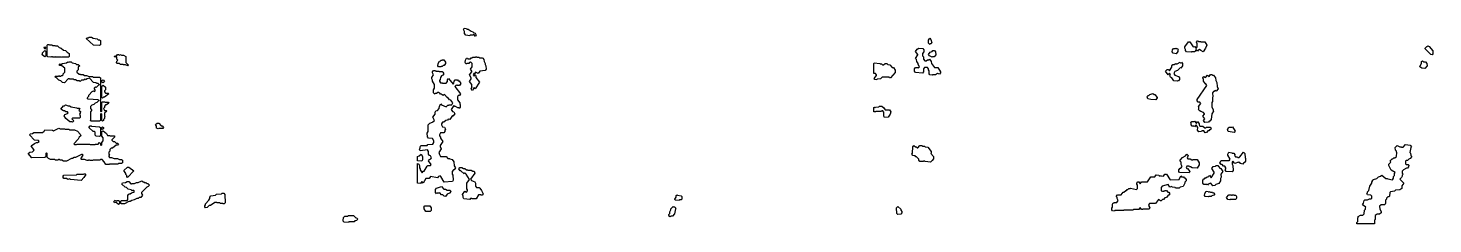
# Model space of a CAD drawing. Header units: millimetres. Extents: x 0 to 8419, y 0 to 553.
# Drawn here: x 4495 to 8419, y 0 to 547 of the extents above; entities that cross this region are included whole.
import ezdxf

# ---------------------------------------------------------------- set-up
doc = ezdxf.new("R2010")
doc.units = ezdxf.units.MM
doc.layers.add('K', color=7, linetype='Continuous')

msp = doc.modelspace()

# ---------------------------------------------------------------- linework, layer by layer
at = {"layer": 'K'}
for points in [[(4657.8, 518), (4660, 520.2), (4664.2, 520.2), (4665.6, 521.6), (4672.7, 521.6), (4676.9, 518.8), (4688.1, 517.3), (4690.9, 514.5), (4695.1, 514.5), (4697.2, 512.3), (4697.2, 500.8), (4695.1, 498.6), (4678.2, 500), (4657.8, 518)], [(5740, 529.9), (5738.1, 527.1), (5729.7, 527.1), (5728.7, 525.7), (5718.2, 527.2), (5713.9, 532.2), (5713.9, 537.9), (5711.1, 543.7), (5713.5, 547.4), (5720.2, 545.9), (5721.2, 544.5), (5724.9, 544.5), (5732.5, 538.8), (5737.2, 537.3), (5740.9, 533.1), (5741.8, 534.5), (5743.8, 533), (5747.2, 528), (5744.7, 524.2), (5740, 529.9)], [(7009.9, 505.1), (7009.9, 513.7), (7013.7, 518.8), (7016.5, 515.2), (7019.8, 506.5), (7017, 502.9), (7014.9, 502.9), (7013.8, 501.4), (7009.9, 505.1)], [(7728.3, 485.1), (7728.3, 487.9), (7726.4, 490.8), (7726.4, 495.1), (7736.8, 508.8), (7739.9, 508.8), (7749.7, 494.5), (7753.7, 495.9), (7757.6, 490.3), (7760.9, 495.1), (7760.9, 503.7), (7759, 508), (7761.5, 511.6), (7763.6, 511.6), (7764.6, 510.2), (7769.5, 510.2), (7770.5, 508.8), (7782.3, 508.8), (7787.8, 499.4), (7783.9, 490.8), (7777.4, 481.4), (7770.4, 484.3), (7767.4, 487.1), (7763.6, 485.7), (7761.6, 482.8), (7757.6, 487.1), (7753.7, 481.4), (7744.8, 481.4), (7743.8, 480), (7730.9, 481.4), (7728.3, 485.1)], [(4536, 478), (4542.4, 484.5), (4544.6, 482.3), (4544.6, 469.3), (4542.4, 467.1), (4534.6, 472.2), (4534.6, 473.7), (4536, 475.1), (4536, 478)], [(4544.7, 490.8), (4542.4, 488.5), (4540.2, 492.3), (4542.5, 494.6), (4544.7, 490.8)], [(4555.1, 500.2), (4562.1, 500.2), (4563.5, 498.8), (4570.5, 498.8), (4571.9, 497.3), (4577.5, 497.3), (4581.7, 493), (4587.3, 491.6), (4594.3, 485.9), (4599.9, 484.5), (4604.1, 480.2), (4610.4, 476.6), (4610.4, 467.9), (4608.3, 465.7), (4590, 465.7), (4588.6, 467.1), (4587.3, 465.7), (4573.2, 465.7), (4571.8, 467.1), (4570.5, 465.7), (4564.8, 465.7), (4563.4, 467.1), (4560.7, 467.1), (4559.3, 465.7), (4550.8, 467.2), (4548.6, 469.3), (4548.6, 499.4), (4550.8, 501.6), (4553.7, 501.6), (4555.1, 500.2)], [(4741.8, 450.8), (4743.2, 452.3), (4743.2, 455.1), (4746, 458), (4743.2, 460.8), (4743.2, 466.5), (4741.8, 467.9), (4745.4, 473.1), (4748.3, 473.1), (4749.7, 471.6), (4755.3, 473.1), (4756.7, 471.6), (4762.3, 471.6), (4768.6, 468), (4768.6, 450.9), (4775.7, 443.7), (4773.5, 441.4), (4767.8, 444.3), (4762.2, 444.3), (4760.8, 445.7), (4753.8, 445.7), (4751, 448.6), (4744, 448.6), (4741.8, 450.8)], [(7012, 427.9), (7009.9, 430.8), (7009.9, 433.6), (7007.2, 437.1), (6998.6, 437.1), (6996, 433.6), (6996, 425.1), (6993.2, 421.4), (6973.6, 422.9), (6970.9, 426.5), (6970.9, 433.7), (6973.7, 437.3), (6980.2, 437.3), (6982.3, 436), (6984.9, 439.4), (6981.7, 445.1), (6981.7, 447.9), (6977.4, 453.6), (6976.3, 459.3), (6974.1, 462.2), (6980.6, 472.3), (6980.6, 473.6), (6974.1, 482.2), (6979, 488.7), (6983.4, 491.6), (6994.3, 490.2), (6997.1, 486.6), (6997.1, 480.8), (6993.8, 476.5), (6993.8, 469.4), (6996, 466.6), (6996, 460.8), (6999.7, 455.9), (7004, 455.9), (7007.2, 458.8), (7011.5, 458.8), (7012.7, 460.3), (7017.6, 453.7), (7018.7, 448), (7026.8, 437.3), (7036.5, 437.3), (7043.6, 425.1), (7043.6, 422.2), (7040.8, 418.6), (7035.4, 420), (7030, 417.1), (7021.4, 417.1), (7020.3, 415.7), (7014.2, 416.4), (7012, 419.4), (7012, 427.9)], [(7009.8, 473.7), (7014.8, 480.2), (7020.2, 481.6), (7022.4, 484.5), (7026.8, 484.5), (7029.5, 480.9), (7030.6, 472.2), (7025.7, 467.1), (7021.4, 467.1), (7020.3, 465.7), (7012.6, 470), (7009.8, 473.7)], [(7690.8, 480.8), (7691.8, 486.6), (7694.3, 490.2), (7700.2, 490.2), (7701.3, 491.7), (7702.3, 490.2), (7705.3, 490.2), (7707.8, 486.5), (7706.8, 485.1), (7706.8, 482.2), (7702.3, 475.7), (7693.3, 477.2), (7690.8, 480.8)], [(8413.5, 473.6), (8397.5, 489.3), (8397.5, 490.9), (8402.2, 495.9), (8404.9, 497.4), (8409, 495.9), (8419, 483.7), (8419, 475.1), (8416.9, 472.8), (8413.5, 473.6)], [(4683.8, 338.8), (4688, 340.2), (4692.8, 345.1), (4690.8, 347.1), (4662.8, 348.6), (4660.6, 352.3), (4664.8, 356.6), (4664.8, 359.4), (4674, 370.2), (4678.2, 371.6), (4681, 370.2), (4683, 372.3), (4683, 375.1), (4680.2, 379.4), (4683.8, 383.1), (4685.2, 381.7), (4694.2, 389.4), (4690.8, 392.9), (4686.6, 392.9), (4685.2, 394.3), (4678.2, 395.7), (4667, 407.1), (4660.1, 405.7), (4655.8, 402.8), (4654.4, 404.3), (4650.3, 401.4), (4644.7, 401.4), (4640.4, 398.5), (4639, 400), (4632, 400), (4627.8, 402.9), (4623.6, 402.9), (4622.2, 404.3), (4612.4, 404.3), (4611, 405.7), (4606.9, 405.7), (4597.1, 394.3), (4591.4, 395.7), (4587.2, 400), (4581.6, 401.4), (4576, 407.2), (4569.6, 410.8), (4571.8, 413.1), (4580.2, 413.1), (4581.6, 414.5), (4583.1, 413.1), (4587.2, 413.1), (4588.6, 414.5), (4591.4, 414.5), (4593.4, 416.6), (4593.4, 419.4), (4597.6, 423.7), (4597.6, 435.1), (4590, 441.4), (4584.4, 442.9), (4582.2, 445.1), (4584.4, 447.4), (4587.2, 445.9), (4591.4, 448.8), (4602.6, 450.2), (4606.8, 453.1), (4609.6, 451.7), (4611, 453.1), (4615.3, 453.1), (4618.1, 450.2), (4627.9, 448.8), (4630.7, 445.9), (4634.9, 445.9), (4639.9, 442.3), (4635.6, 437.9), (4635.6, 430.8), (4631.4, 426.5), (4631.4, 423.7), (4637.7, 418.8), (4640.5, 418.8), (4641.9, 417.3), (4648.9, 417.3), (4653.1, 414.5), (4658.7, 414.5), (4665.7, 411.6), (4675.5, 411.6), (4676.9, 410.2), (4695.1, 410.2), (4697.2, 408), (4697.2, 390.8), (4695.9, 388), (4697.2, 386.6), (4697.2, 346.5), (4695.9, 345.1), (4697.2, 343.7), (4697.2, 315.1), (4699.2, 313.1), (4701.2, 315.1), (4701.2, 339.4), (4703.4, 341.6), (4709.1, 341.6), (4710.5, 340.2), (4718.9, 340.2), (4721.1, 337.9), (4714.7, 332.9), (4711.9, 332.9), (4708.4, 329.3), (4708.4, 325.1), (4705.7, 322.2), (4709.1, 317.3), (4713.3, 317.3), (4715.5, 315.1), (4708.4, 309.3), (4708.4, 302.3), (4709.9, 299.4), (4708.4, 297.9), (4708.4, 295.1), (4705.6, 292.2), (4705.6, 289.3), (4703.4, 287.1), (4701.2, 289.3), (4701.2, 306.5), (4699.2, 308.5), (4697.2, 306.5), (4697.2, 289.3), (4695.1, 287.1), (4671.2, 287.1), (4669, 289.4), (4670.4, 290.9), (4670.4, 313.7), (4673.2, 316.6), (4673.2, 319.3), (4670.4, 322.2), (4670.4, 329.4), (4674, 333), (4679.6, 334.5), (4683.8, 338.8)], [(4736.2, 468), (4738.4, 470.2), (4740.7, 468), (4738.4, 465.7), (4736.2, 468)], [(5639.4, 442.2), (5640.3, 448), (5644.6, 454.5), (5646.5, 454.5), (5649.4, 457.3), (5652.2, 457.3), (5653.1, 458.8), (5657, 458.8), (5661.3, 452.3), (5661.3, 447.9), (5657.9, 442.9), (5655.1, 442.9), (5652.3, 440), (5649.5, 440), (5648.5, 438.6), (5641.3, 439.3), (5639.4, 442.2)], [(5735.6, 382.2), (5734.7, 383.6), (5734.7, 389.4), (5728.1, 398), (5732.8, 405.1), (5732.8, 407.9), (5728.1, 416.5), (5734.7, 425.1), (5734.7, 426.5), (5730.9, 432.2), (5735.6, 439.4), (5735.6, 447.9), (5733.3, 451.5), (5730.6, 452.8), (5729.7, 451.4), (5727.8, 451.4), (5725.9, 448.6), (5721.2, 448.6), (5720.2, 447.1), (5718.2, 447.1), (5715.8, 450.8), (5716.8, 458), (5720.1, 463.1), (5723, 463.1), (5724, 461.6), (5731.4, 461.6), (5733.3, 464.5), (5736.1, 464.5), (5737.1, 465.9), (5744.6, 465.9), (5745.6, 467.3), (5747.6, 467.3), (5748.5, 465.9), (5755.1, 465.9), (5756.1, 464.5), (5763.6, 464.5), (5765.5, 463), (5767.9, 459.4), (5768.8, 453.7), (5771.7, 448), (5771.7, 445.1), (5773.6, 442.3), (5774.5, 432.2), (5772.1, 428.6), (5757, 427.1), (5752.3, 420), (5744.7, 424.3), (5741.9, 419.9), (5740.9, 421.3), (5738.7, 416.5), (5740.9, 413.1), (5743.8, 417.4), (5746.2, 413.7), (5746.2, 409.4), (5755.7, 396.5), (5743.8, 377.1), (5740.9, 381.3), (5736.2, 372.8), (5734.7, 373.6), (5732.8, 378), (5735.6, 382.2)], [(6864.8, 415.1), (6864.8, 416.5), (6862.2, 420), (6857.3, 420.7), (6857.3, 448), (6858.9, 450.2), (6874.2, 448.8), (6875.3, 447.3), (6878.5, 447.3), (6881.7, 444.5), (6884.9, 444.5), (6889.2, 448.8), (6893.6, 448.8), (6896.9, 445.9), (6902.3, 444.5), (6908.8, 437.3), (6912.1, 437.3), (6917, 429.4), (6917, 423.6), (6904.5, 408.6), (6901.1, 408.6), (6900.1, 410), (6880.7, 410), (6876.3, 405.7), (6866.6, 404.3), (6865.5, 402.9), (6860.5, 403.6), (6858.3, 406.5), (6864.8, 415.1)], [(7686.4, 410), (7683.9, 413.7), (7685.9, 417.9), (7683.5, 421.4), (7679.5, 417.1), (7672, 426.5), (7676.5, 431.6), (7680.6, 431.6), (7683.5, 427.4), (7689.8, 438), (7689.8, 442.3), (7692.3, 445.9), (7696.3, 445.9), (7701.3, 448.8), (7702.3, 447.3), (7705.2, 447.3), (7713.2, 451.7), (7714.2, 450.2), (7716, 450.2), (7717.1, 451.7), (7719.7, 448), (7719.7, 442.2), (7715.1, 435.6), (7714.1, 437.1), (7705.3, 428.6), (7698.4, 425.7), (7695, 420.8), (7698.4, 415.9), (7708.3, 411.6), (7710.8, 408), (7710.8, 403.6), (7708.2, 400), (7706.3, 400), (7705.3, 398.6), (7695.3, 400), (7689.4, 408.6), (7686.4, 410)], [(8388.2, 435), (8382.8, 439.4), (8386.8, 449.4), (8386.8, 453.7), (8390.2, 455.9), (8392.9, 453.1), (8398.3, 453.1), (8401.7, 448), (8403, 442.2), (8396.9, 434.3), (8388.2, 435)], [(4708.5, 397.9), (4704.9, 394.3), (4701.2, 396.5), (4701.2, 400.9), (4704.9, 403.1), (4708.5, 397.9)], [(5588.7, 156.6), (5590.5, 153.7), (5590.5, 150.8), (5595.6, 143.1), (5598.4, 147.3), (5601.2, 147.3), (5609.7, 161.6), (5611.6, 163.1), (5619.2, 163.1), (5621.4, 166.5), (5613.9, 176.5), (5616.3, 180.2), (5620.1, 181.6), (5622.4, 185.1), (5619.1, 190), (5616.3, 191.5), (5613.9, 195.1), (5613.9, 202.2), (5610.7, 207.1), (5590.9, 204.3), (5588.4, 207.9), (5590.3, 212.3), (5590.3, 215.1), (5592.7, 218.8), (5609.7, 218.8), (5611.6, 221.6), (5625.8, 223.1), (5629, 228), (5629, 232.2), (5624.8, 238.6), (5613.5, 240), (5611.1, 243.6), (5610.1, 253.7), (5613, 258), (5613, 276.6), (5617.3, 281.6), (5624.8, 284.5), (5625.8, 285.9), (5628.6, 285.9), (5630.9, 289.4), (5626.2, 298), (5631.9, 306.6), (5631.9, 312.3), (5634.2, 315.9), (5639, 317.3), (5643.2, 322.3), (5644.1, 329.4), (5648.5, 336), (5650.4, 333), (5663.5, 327.4), (5667.3, 331.6), (5670.1, 331.6), (5671.1, 333.1), (5678.6, 333.1), (5681.8, 338), (5675.8, 345.7), (5672, 347.2), (5667.3, 352.9), (5665.4, 352.9), (5658.8, 361.4), (5655.1, 358.5), (5649.4, 362.9), (5647.5, 362.9), (5645.6, 365.7), (5643.7, 365.7), (5642.7, 367.1), (5640, 367.1), (5636.2, 364.3), (5632.5, 364.3), (5631.5, 362.8), (5628.1, 366.5), (5628.1, 375.1), (5630.9, 379.4), (5630.9, 389.4), (5625.2, 399.4), (5625.2, 402.2), (5623.4, 405.1), (5623.4, 409.4), (5628.1, 416.5), (5625.2, 422.2), (5625.2, 425.1), (5627.7, 428.8), (5633.4, 428.8), (5634.4, 427.3), (5642.9, 427.3), (5643.8, 425.9), (5652.3, 425.9), (5654.2, 424.5), (5656.6, 419.4), (5654.2, 415.7), (5650.4, 414.3), (5647.1, 409.3), (5646.2, 403.6), (5644.3, 400.8), (5644.3, 399.4), (5647.6, 394.5), (5652.3, 394.5), (5653.2, 393.1), (5663.5, 393.1), (5666.8, 398), (5666.8, 402.3), (5669.2, 406), (5682.4, 390.3), (5684.7, 393.7), (5685.6, 399.4), (5688, 403.1), (5694.7, 403.1), (5696.6, 400.2), (5699.5, 400.2), (5703.8, 392.2), (5700.4, 387.1), (5694.7, 387.1), (5692.8, 388.5), (5691.9, 387.1), (5690, 387.1), (5687.7, 383.7), (5702.8, 363.7), (5700.4, 358.6), (5696.6, 358.6), (5694.3, 355.1), (5694.3, 346.6), (5700.9, 338), (5700.9, 335.1), (5701.9, 333.7), (5701.9, 326.5), (5699.4, 322.8), (5698.4, 324.3), (5695.6, 324.3), (5689, 328.6), (5687.1, 328.6), (5684.3, 331.4), (5677.4, 319.4), (5680.6, 314.5), (5684.4, 313), (5686.8, 307.9), (5681.5, 301.4), (5680.5, 302.8), (5673, 291.4), (5668.3, 292.8), (5666.5, 290), (5661.7, 288.6), (5657, 284.3), (5653.2, 284.3), (5650, 279.4), (5650, 276.6), (5653.2, 271.6), (5658, 270.2), (5661.3, 265.1), (5659.4, 262.2), (5659.4, 257.9), (5657, 254.3), (5647.6, 254.3), (5644.3, 249.4), (5644.3, 246.6), (5647.1, 242.3), (5647.1, 239.4), (5653.8, 230.8), (5646.2, 219.4), (5646.2, 216.5), (5649, 209.4), (5642.4, 199.4), (5644.3, 193.7), (5647.6, 188.8), (5662.7, 188.8), (5667.4, 183.1), (5672.1, 183.1), (5673.1, 181.6), (5679.7, 180.2), (5684.9, 173.7), (5685.8, 162.3), (5688.7, 156.5), (5685.3, 151.4), (5683.4, 151.4), (5680.2, 146.5), (5680.2, 139.4), (5682.1, 136.6), (5683, 122.2), (5680.6, 118.6), (5657.8, 117.1), (5648.4, 132.9), (5646.6, 134.3), (5641.9, 132.9), (5639.1, 128.6), (5619.3, 132.8), (5615.5, 127.1), (5606.1, 127.1), (5598.5, 114.2), (5594.7, 118.5), (5591, 112.9), (5582.8, 113.6), (5583.3, 168.8), (5586.3, 167.3), (5588.7, 163.7), (5588.7, 156.6)], [(7780.7, 306.6), (7780.7, 307.9), (7778.3, 311.4), (7770.4, 314.3), (7766.4, 317.2), (7763.9, 320.8), (7764.9, 322.3), (7764.9, 326.5), (7763.9, 328), (7770.8, 336.5), (7768.4, 340), (7763.5, 340), (7760.9, 343.6), (7760.9, 348), (7787.6, 386.5), (7785.2, 391.4), (7784.2, 391.4), (7778.7, 399.4), (7778.7, 403.7), (7776.7, 408), (7779.3, 411.7), (7784.2, 408.8), (7789.2, 416), (7794.1, 411.7), (7798, 417.3), (7802.1, 417.3), (7803.1, 415.9), (7806, 415.9), (7811.5, 408), (7812.5, 400.8), (7815.5, 395.1), (7816.5, 383.7), (7819.4, 377.9), (7813.9, 371.4), (7811.9, 372.8), (7808, 370), (7806, 370), (7803.6, 366.5), (7804.6, 355.1), (7803.6, 353.6), (7803.6, 342.2), (7801.6, 339.4), (7801.6, 326.6), (7805.6, 319.4), (7805.6, 316.6), (7806.6, 315.1), (7801.6, 307.9), (7799.7, 292.2), (7796.2, 287.1), (7794.2, 287.1), (7792.2, 284.3), (7781.7, 283.6), (7778.7, 289.4), (7781.7, 293.7), (7776.7, 300.8), (7780.7, 306.6)], [(4721.1, 363.7), (4709.1, 354.3), (4706.3, 354.3), (4703.4, 351.4), (4701.2, 353.6), (4701.2, 385.2), (4704.9, 387.4), (4711.2, 382.3), (4711.2, 375.1), (4708.4, 372.2), (4708.4, 369.4), (4711.9, 365.9), (4718.9, 365.9), (4721.1, 363.7)], [(7623.2, 358.8), (7625.2, 358.8), (7628.1, 361.6), (7637.1, 364.5), (7640.1, 361.6), (7642.1, 361.6), (7648.5, 353.7), (7648.5, 352.2), (7645, 347.1), (7631.6, 347.9), (7623.2, 350), (7620.7, 355.1), (7623.2, 358.8)], [(4586.4, 320.8), (4594.2, 330.2), (4597, 330.2), (4599.8, 333.1), (4606.9, 330.2), (4611.1, 330.2), (4615.3, 327.3), (4630.7, 324.5), (4632.1, 323.1), (4637.7, 323.1), (4639.9, 320.8), (4637.1, 318), (4642.7, 313.7), (4641.2, 312.2), (4641.2, 309.3), (4638.5, 306.5), (4641.2, 302.3), (4641.2, 297.9), (4639.1, 295.7), (4619.5, 295.7), (4617.5, 293.7), (4623.1, 288), (4619.4, 284.2), (4618, 285.7), (4611.7, 285), (4600.5, 295), (4596.2, 302.2), (4598.4, 305.9), (4605.4, 308.8), (4607.4, 310.8), (4605.4, 312.9), (4601.2, 312.9), (4597, 315.7), (4594.2, 315.7), (4586.4, 320.8)], [(6885.4, 312.2), (6882.7, 315.7), (6879.6, 315.7), (6878.5, 314.3), (6863.4, 314.3), (6862.3, 312.9), (6857.8, 312.9), (6857.2, 325.2), (6859, 325.9), (6861.1, 324.5), (6862.2, 325.9), (6871.9, 327.3), (6873, 328.8), (6879.6, 328.8), (6885, 324.5), (6889.3, 318.8), (6901.2, 318.8), (6905.1, 313.7), (6902.9, 306.5), (6898, 298.6), (6887.6, 297.9), (6885.4, 300.8), (6885.4, 312.2)], [(4858.9, 265.7), (4853.9, 267.9), (4853.9, 273.6), (4851, 278), (4856, 281.6), (4860.3, 281.6), (4867.3, 274.5), (4870.1, 274.5), (4873.7, 269.4), (4871.5, 267.1), (4860.3, 267.1), (4858.9, 265.7)], [(7761.9, 262.2), (7762.9, 269.4), (7757.6, 277.1), (7753.6, 271.4), (7752.6, 272.9), (7746.7, 272.9), (7744.2, 276.5), (7744.2, 280.8), (7743.1, 282.2), (7745.7, 285.9), (7752.6, 285.9), (7753.6, 287.4), (7757.6, 281.6), (7758.5, 281.6), (7761.5, 286), (7766.1, 279.4), (7766.1, 276.6), (7768.5, 273.1), (7776.4, 273.1), (7782.3, 268.8), (7785.2, 268.8), (7786.2, 270.2), (7797.2, 270.2), (7799.7, 266.5), (7797.2, 262.9), (7795.2, 262.9), (7793.2, 260), (7790.2, 260), (7786.3, 255.7), (7782.7, 255), (7779.3, 260), (7773.4, 260), (7772.5, 258.6), (7765.4, 257.1), (7761.9, 262.2)], [(4653, 180), (4644.6, 180), (4642.4, 182.2), (4649.4, 192.2), (4647.4, 194.3), (4644.7, 194.3), (4627.9, 185.7), (4623.7, 185.7), (4619.5, 182.9), (4616.7, 182.9), (4602.7, 175.7), (4594.2, 175.7), (4590, 178.6), (4584.4, 178.6), (4583, 180), (4580.3, 180), (4578.9, 178.6), (4571.8, 178.6), (4570.4, 180), (4557.8, 180), (4552.2, 182.9), (4548.6, 186.5), (4548.6, 196.5), (4546.6, 198.5), (4544.6, 196.5), (4544.6, 187.9), (4542.5, 185.7), (4506, 184.3), (4495.4, 196.5), (4500.4, 200.2), (4507.4, 201.6), (4512.2, 206.5), (4503.8, 218), (4513, 224.5), (4518.6, 227.3), (4521.4, 227.3), (4526.2, 230.8), (4524.2, 232.9), (4513, 234.3), (4499.6, 249.4), (4501.8, 251.6), (4507.4, 253.1), (4511.6, 255.9), (4535.4, 255.9), (4540.3, 259.5), (4542.4, 263.1), (4563.5, 261.6), (4566.2, 260.2), (4581.6, 267.4), (4584.5, 265.9), (4597.1, 265.9), (4598.5, 264.5), (4609.7, 264.5), (4611.1, 263.1), (4625.1, 263.1), (4633.5, 258.8), (4641.2, 250.9), (4642.7, 246.5), (4638.4, 242.2), (4635.6, 236.5), (4628.6, 230.8), (4628.6, 229.3), (4623.1, 223.7), (4625.1, 221.6), (4630.6, 221.6), (4632, 223.1), (4667.1, 223.1), (4668.5, 221.6), (4682.4, 221.6), (4683.8, 223.1), (4690.8, 223.1), (4695, 227.4), (4697.2, 225.1), (4697.2, 220.9), (4699.2, 218.8), (4701.2, 220.9), (4701.2, 228), (4705.4, 232.3), (4705.4, 240.8), (4701.2, 245.1), (4701.2, 258), (4704.9, 260.2), (4714, 252.3), (4717.5, 247.3), (4723.1, 247.3), (4724.5, 245.9), (4735.7, 245.9), (4737.9, 243.7), (4729.4, 235.1), (4729.4, 233.7), (4732.9, 230.2), (4737.1, 230.2), (4741.3, 225.9), (4745.5, 225.9), (4747.7, 223.7), (4745.5, 220), (4741.3, 220), (4731.5, 211.4), (4727.3, 211.4), (4723.8, 207.9), (4723.8, 203.6), (4721, 200.8), (4721, 195.1), (4722.5, 192.2), (4721, 190.8), (4721, 188), (4723.1, 185.9), (4728.7, 185.9), (4735.7, 183.1), (4745.5, 183.1), (4751.1, 180.2), (4756.7, 180.2), (4758.8, 178), (4758.8, 170.8), (4756.7, 168.6), (4748.3, 168.6), (4746.9, 167.1), (4723.1, 167.1), (4721.7, 165.7), (4712.5, 166.4), (4708.3, 173.6), (4702, 180), (4697.9, 180), (4696.5, 178.6), (4676.9, 178.6), (4675.5, 177.1), (4668.4, 177.1), (4667, 178.6), (4664.3, 178.6), (4662.9, 177.1), (4660, 177.1), (4653, 180)], [(4695.1, 244.3), (4685.2, 245.7), (4683, 247.9), (4683, 256.5), (4681, 258.6), (4676.8, 258.6), (4664.8, 269.4), (4668.4, 274.5), (4671.3, 274.5), (4672.7, 273.1), (4695.1, 271.6), (4697.2, 269.4), (4697.2, 246.5), (4695.1, 244.3)], [(4703.4, 264.2), (4701.2, 266.5), (4701.2, 269.4), (4703.4, 271.7), (4705.6, 269.4), (4705.6, 266.5), (4703.4, 264.2)], [(7866.9, 259.4), (7864.3, 255.7), (7847.4, 258.6), (7844.9, 263.7), (7849.4, 270.2), (7857.3, 270.2), (7859.4, 271.7), (7866.9, 259.4)], [(6996.5, 175.7), (6995.4, 174.3), (6985.6, 174.3), (6982.8, 177.9), (6982.8, 180.8), (6976.9, 187.1), (6974.7, 187.1), (6972.6, 190), (6966.1, 191.4), (6963.3, 195.1), (6965.5, 198), (6966.6, 215.1), (6969.3, 218.8), (6973.7, 215.9), (6975.9, 215.9), (6978.1, 213.1), (6980.2, 213.1), (6985.6, 218.8), (6992.1, 218.8), (6993.2, 217.3), (6999.7, 217.3), (7000.8, 215.9), (7008.4, 214.5), (7017.6, 202.3), (7017.6, 197.9), (7016.6, 196.5), (7024.1, 188), (7024.1, 182.2), (7020.3, 177.2), (7015.9, 172.9), (7000.7, 174.3), (6999.6, 175.7), (6996.5, 175.7)], [(7830.6, 165.7), (7827.7, 165.7), (7824.1, 170.8), (7827.7, 177.3), (7849.5, 177.3), (7850.4, 176), (7852.8, 180.8), (7845.9, 192.2), (7845.9, 195.1), (7849.4, 200.2), (7857.4, 198.8), (7858.4, 197.3), (7863.3, 197.3), (7865.9, 193.7), (7864.9, 190.8), (7867.3, 187.3), (7873.2, 187.3), (7874.2, 185.9), (7878.1, 185.9), (7880, 187.3), (7889.9, 200.3), (7893.5, 196.6), (7894.5, 185.1), (7895.5, 183.7), (7895.5, 175.1), (7893, 171.5), (7890, 170), (7888, 167.1), (7882, 168.6), (7880, 171.4), (7877.1, 171.4), (7876.1, 172.8), (7866.2, 168.6), (7860.3, 175.7), (7858, 172.2), (7858, 166.6), (7859.9, 163.7), (7860.9, 149.4), (7858.4, 145.7), (7842, 146.4), (7839, 150.8), (7841, 153.7), (7841, 156.5), (7837.5, 161.4), (7834.6, 161.4), (7830.6, 165.7)], [(8206.6, 0.7), (8206.6, 3.7), (8209.3, 6.6), (8209.3, 16.6), (8210.6, 18), (8210.6, 20.9), (8216.7, 24.5), (8223.4, 24.5), (8226.6, 28), (8228, 38), (8230.6, 40.9), (8230.6, 45.1), (8231.9, 46.5), (8222.6, 53.6), (8225.3, 58), (8226.6, 65.1), (8228.7, 67.3), (8236.7, 67.3), (8242.1, 70.2), (8246, 70.2), (8248, 72.3), (8248, 77.9), (8246, 80), (8236.7, 81.4), (8234.6, 85.1), (8236, 86.6), (8236, 89.4), (8240, 93.7), (8242.7, 105.1), (8248, 113.7), (8248, 116.6), (8250.7, 119.4), (8250.7, 122.3), (8252.7, 124.5), (8262.1, 127.3), (8267.4, 131.6), (8272.7, 133.1), (8276.8, 135.9), (8287.5, 127.3), (8291.5, 127.3), (8292.8, 125.9), (8306.1, 123.1), (8309.4, 128), (8309.4, 132.3), (8312, 135.1), (8312, 140.8), (8313.4, 143.6), (8302.7, 150.7), (8296, 163.6), (8296, 166.6), (8301.4, 172.3), (8300, 176.6), (8304.8, 181.6), (8307.4, 181.6), (8310.1, 184.5), (8312.8, 184.5), (8317.4, 188), (8318.7, 199.4), (8317.4, 200.8), (8317.4, 203.6), (8314.7, 206.5), (8313.4, 213.7), (8319.5, 218.8), (8326.2, 215.9), (8330.2, 215.9), (8331.5, 214.5), (8335.5, 214.5), (8342.1, 221.6), (8355.6, 220.2), (8359, 215.1), (8357.6, 213.6), (8355, 199.4), (8356.3, 198), (8357.6, 190.9), (8360.3, 188), (8355.6, 182.9), (8351.6, 181.4), (8347.6, 177.1), (8344.9, 177.1), (8342.9, 175.1), (8342.9, 168), (8344.9, 165.9), (8350.2, 165.9), (8352.3, 163.7), (8351, 162.2), (8351, 159.3), (8347.6, 155.7), (8344.9, 155.7), (8336.9, 151.4), (8333.6, 147.9), (8333.6, 142.3), (8336.3, 139.4), (8333.6, 136.5), (8333.6, 133.6), (8330.9, 129.3), (8327, 125.1), (8337.6, 113.7), (8332.3, 106.5), (8332.3, 99.3), (8326.2, 95.7), (8314.2, 94.3), (8311.5, 91.4), (8300.9, 90), (8298.9, 87.9), (8297.6, 77.9), (8295.5, 75.7), (8292.8, 75.7), (8289.6, 72.2), (8289.6, 69.3), (8286.9, 66.5), (8286.9, 57.9), (8285.5, 55), (8283.5, 52.9), (8274.1, 52.9), (8269.6, 49.3), (8270.9, 40.9), (8274.9, 35.1), (8274.9, 30.8), (8270.1, 27.1), (8263.5, 27.1), (8257.5, 23.6), (8257.5, 12.2), (8256.2, 10.8), (8255.5, 0), (8206.6, 0.7)], [(4762.8, 149.4), (4773.4, 158.8), (4776.3, 158.8), (4791.1, 148), (4773.4, 130), (4771.2, 132.2), (4771.2, 135.1), (4768.4, 137.9), (4768.4, 140.8), (4762.8, 149.4)], [(5592.8, 194.5), (5597.1, 188), (5597.1, 179.4), (5594.7, 175.7), (5582.8, 176.4), (5583.3, 188.7), (5588, 190.2), (5592.8, 194.5)], [(5720.1, 88.8), (5722.4, 92.3), (5722.4, 95.1), (5720.5, 97.9), (5720.5, 113.7), (5728.1, 123.7), (5719.1, 138.6), (5716.3, 141.4), (5714.6, 141.4), (5713.6, 139.9), (5704.1, 148.6), (5702.2, 148.6), (5698.8, 153.7), (5701.2, 157.3), (5707, 157.3), (5711.7, 154.5), (5715.5, 154.5), (5720.2, 151.6), (5723, 151.6), (5724, 150.2), (5732.5, 150.2), (5737.2, 147.3), (5741, 147.3), (5743.4, 142.2), (5731.1, 125.1), (5733.4, 121.6), (5742.9, 117.3), (5745.3, 113.7), (5745.3, 105.1), (5747.6, 101.6), (5755.1, 101.6), (5757, 100.2), (5761.3, 93.7), (5766, 83.7), (5763.6, 80), (5760.7, 80), (5759.7, 81.4), (5753.2, 81.4), (5746.6, 70), (5736.1, 70), (5735.2, 71.4), (5730.6, 71.4), (5728.7, 68.6), (5712.6, 70), (5710.2, 73.6), (5710.2, 77.9), (5708.3, 82.3), (5715.4, 91.7), (5720.1, 88.8)], [(7715.5, 172.2), (7713.5, 175.1), (7713.5, 178), (7720, 185.9), (7727.9, 190.2), (7731.9, 194.5), (7735.5, 190.8), (7732.5, 185.1), (7734.9, 181.6), (7740.8, 181.6), (7745.8, 178.8), (7748.6, 178.8), (7749.6, 180.2), (7760.6, 180.2), (7766.1, 170.8), (7766.1, 165.1), (7760.6, 155.7), (7746.7, 157.1), (7741.8, 160), (7738.8, 160), (7737.8, 161.4), (7732, 161.4), (7729.6, 158), (7732, 154.5), (7733.9, 154.5), (7740.4, 146.5), (7737.9, 142.9), (7711.6, 143.6), (7709.6, 146.5), (7709.6, 150.8), (7713.1, 155.9), (7715.1, 155.9), (7718.5, 160.8), (7715.5, 166.5), (7715.5, 172.2)], [(7779.3, 125.9), (7781.2, 125.9), (7783.2, 128.8), (7785.2, 128.8), (7788.2, 131.6), (7793.1, 133), (7795.1, 136), (7800.1, 128.9), (7808.4, 142.3), (7808.4, 145.1), (7801.4, 155.1), (7804.9, 160.2), (7811.9, 161.6), (7812.9, 163.1), (7817.9, 163.1), (7823.8, 155.9), (7826.8, 154.5), (7832.3, 146.5), (7826.3, 139.4), (7827.3, 130.8), (7825.4, 126.5), (7825.4, 120.8), (7820.9, 112.9), (7813, 110), (7810, 107.1), (7804.5, 106.4), (7799, 114.3), (7791.2, 111.4), (7789.2, 108.5), (7788.2, 110), (7779.3, 110), (7776.7, 113.6), (7776.7, 122.3), (7779.3, 125.9)], [(4656.7, 138), (4651, 129.3), (4643.3, 121.4), (4613.8, 124.3), (4612.4, 125.7), (4606.8, 124.3), (4602.6, 127.1), (4595.6, 127.1), (4593.4, 129.3), (4593.4, 133.7), (4595.6, 135.9), (4630.6, 137.3), (4632, 138.8), (4650.2, 138.8), (4651.6, 140.2), (4654.5, 140.2), (4656.7, 138)], [(4787.5, 94.3), (4786, 92.8), (4783.2, 95.7), (4774.8, 97.2), (4770.6, 101.4), (4766.4, 102.9), (4757.2, 110.8), (4759.4, 114.5), (4767.8, 115.9), (4772, 118.8), (4776.3, 118.8), (4781.9, 111.6), (4784.6, 111.6), (4786, 113.1), (4793, 113.1), (4798.6, 115.9), (4802.8, 115.9), (4812.7, 120.2), (4815.5, 117.3), (4818.3, 117.3), (4822.4, 114.5), (4823.9, 116), (4826.7, 113.1), (4829.5, 113.1), (4834.5, 108), (4830.9, 104.3), (4826.7, 102.9), (4812, 87.9), (4812, 85.1), (4814.9, 80.8), (4809.9, 74.3), (4805.7, 74.3), (4802.9, 71.4), (4798.7, 71.4), (4791.7, 67.1), (4784.7, 65.7), (4780.5, 62.9), (4776.3, 62.9), (4765.1, 55.7), (4755.9, 56.4), (4754.4, 57.9), (4754.4, 63.7), (4756.6, 65.9), (4772, 65.9), (4774, 68), (4774, 79.4), (4775.5, 82.3), (4777.6, 84.5), (4780.4, 84.5), (4784.6, 87.3), (4790.2, 88.8), (4792.2, 90.8), (4787.5, 94.3)], [(7539.7, 65.1), (7536.7, 70.8), (7536.7, 73.6), (7534.7, 76.5), (7538.2, 81.6), (7548.1, 81.6), (7554.1, 88.8), (7556, 88.8), (7561, 93.1), (7562.9, 93.1), (7564.9, 95.9), (7566.9, 95.9), (7569.9, 98.8), (7573.8, 98.8), (7574.8, 100.2), (7591.6, 95.9), (7594, 99.4), (7594, 107.9), (7592, 110.8), (7592, 113.7), (7594.5, 117.3), (7597.6, 117.3), (7601.5, 111.7), (7605.4, 117.3), (7622.2, 117.3), (7631.1, 131.6), (7642, 131.6), (7645.9, 137.4), (7653.9, 135.9), (7654.9, 134.5), (7656.8, 134.5), (7657.8, 136), (7658.9, 134.5), (7666.7, 133.1), (7670.6, 138.8), (7674.7, 138.8), (7685.5, 123.1), (7710.1, 124.5), (7715.1, 134.6), (7717.1, 131.6), (7722.1, 131.6), (7724.1, 128.8), (7726, 128.8), (7729.5, 123.7), (7729.5, 120.8), (7726.6, 116.5), (7726.6, 113.6), (7721.1, 104.3), (7713.2, 102.9), (7710.2, 100), (7700.2, 100), (7699.2, 101.4), (7690.4, 102.9), (7689.4, 104.3), (7684.4, 102.8), (7679.5, 110), (7662.8, 105.7), (7660.4, 102.2), (7660.4, 93.7), (7662.8, 90.3), (7663.7, 91.6), (7668.6, 91.6), (7669.6, 93.1), (7674.7, 93.1), (7678.6, 88.8), (7681.6, 88.8), (7684.1, 83.7), (7681.6, 80), (7679.6, 80), (7674.7, 74.3), (7670.7, 72.9), (7666.8, 68.6), (7663.8, 68.6), (7659.8, 64.3), (7657.8, 64.3), (7652.9, 68.5), (7644, 57.1), (7627.2, 57.1), (7624.8, 53.7), (7625.8, 52.3), (7625.8, 49.4), (7628.8, 45.1), (7626.3, 41.4), (7608.5, 41.4), (7607.5, 40), (7605.4, 40), (7601.5, 45.6), (7597.6, 40), (7582.8, 40), (7581.8, 38.6), (7556.1, 38.6), (7555.1, 37.1), (7530.4, 37.1), (7529.5, 35.7), (7523.9, 36.4), (7521.9, 39.4), (7521.9, 43.7), (7523.9, 46.6), (7523.9, 55.1), (7526.4, 58.8), (7528.4, 58.8), (7529.4, 60.2), (7536.3, 60.2), (7539.7, 65.1)], [(4991.2, 45), (4988.7, 47.9), (4988.7, 50.9), (4991.1, 53.7), (4991.1, 56.6), (5000.6, 66.6), (5003, 70.8), (5003, 75.1), (5006, 78.8), (5019, 80.2), (5021.4, 83.1), (5035.6, 84.5), (5036.8, 85.9), (5041.7, 85.9), (5044.7, 82.3), (5045.9, 59.4), (5042.9, 55.7), (5040.4, 55.7), (5039.2, 57.1), (5032.1, 57.1), (5030.9, 58.6), (5023.8, 58.6), (5022.6, 60), (5016.7, 60), (5004.9, 51.4), (5001.3, 51.4), (4995.4, 45.7), (4991.2, 45)], [(5637.2, 85.7), (5636.2, 84.2), (5633.7, 87.9), (5633.7, 96.6), (5636.1, 100.2), (5650.4, 104.5), (5656.1, 97.3), (5660.8, 97.3), (5665.5, 94.5), (5674, 94.5), (5676.4, 90.8), (5672.1, 85.7), (5665.5, 82.9), (5660.8, 77.1), (5657.4, 77.9), (5654.1, 81.4), (5650.3, 81.4), (5645.6, 87.1), (5643.8, 85.7), (5637.2, 85.7)], [(6303.1, 66.4), (6301.7, 69.4), (6305.8, 75.1), (6305.8, 79.4), (6308, 81.7), (6309.4, 80.2), (6319, 78.8), (6321.1, 76.6), (6321.1, 69.3), (6319, 67.1), (6314.9, 67.1), (6313.5, 65.7), (6303.1, 66.4)], [(7804.1, 87.3), (7807, 87.3), (7809.6, 83.7), (7807, 80), (7801.1, 78.6), (7800.1, 77.1), (7793.2, 77.1), (7792.2, 75.7), (7782.7, 76.4), (7780.7, 79.4), (7781.7, 85.1), (7786.2, 91.6), (7792.2, 90.2), (7793.2, 88.8), (7797.1, 90.2), (7798.1, 88.8), (7803.1, 88.8), (7804.1, 87.3)], [(7868.3, 80.2), (7870.8, 76.6), (7870.8, 72.2), (7868.3, 68.6), (7852.5, 68.6), (7851.5, 67.1), (7845.9, 67.9), (7842.9, 73.7), (7849.4, 81.6), (7855.4, 81.6), (7856.4, 80.2), (7858.3, 80.2), (7859.3, 81.6), (7863.3, 81.6), (7864.3, 80.2), (7868.3, 80.2)], [(4734.8, 62.3), (4738.4, 66), (4739.9, 64.5), (4742.6, 64.5), (4744, 65.9), (4748.3, 65.9), (4750.4, 63.7), (4750.4, 56.5), (4748.3, 54.3), (4741.2, 60), (4737, 58.6), (4734.8, 62.3)], [(5617.4, 50.2), (5620.7, 45.1), (5620.7, 37.9), (5618.3, 34.3), (5606.4, 35), (5601.7, 42.2), (5601.7, 45.1), (5600.7, 46.5), (5603.1, 50.2), (5617.4, 50.2)], [(6283.7, 22.2), (6285.2, 23.7), (6285.2, 26.6), (6287.9, 29.4), (6287.9, 33.7), (6290.7, 39.4), (6290.7, 42.3), (6297, 48.8), (6298.4, 47.3), (6301.1, 47.3), (6304.7, 43.7), (6303.2, 42.2), (6300.5, 27.9), (6295.6, 21.4), (6290.1, 21.4), (6288.7, 20), (6283.7, 22.2)], [(6921.1, 45.1), (6925, 48.8), (6933.2, 40.9), (6933.2, 38), (6935.4, 35.1), (6935.4, 30.8), (6932.6, 27.1), (6924.4, 26.4), (6922.2, 29.4), (6921.1, 45.1)], [(5377.9, 5), (5375.5, 7.9), (5375.5, 13.7), (5376.6, 15.1), (5376.6, 18), (5379.7, 21.6), (5388, 21.6), (5389.1, 23.1), (5404.7, 23.1), (5411.7, 16), (5412.9, 17.4), (5416, 13.7), (5413, 10), (5408.2, 8.6), (5405.9, 5.7), (5391.6, 5.7), (5390.4, 4.3), (5377.9, 5)]]:
    msp.add_lwpolyline(points, close=True, dxfattribs=at)

doc.saveas('drawing.dxf')
